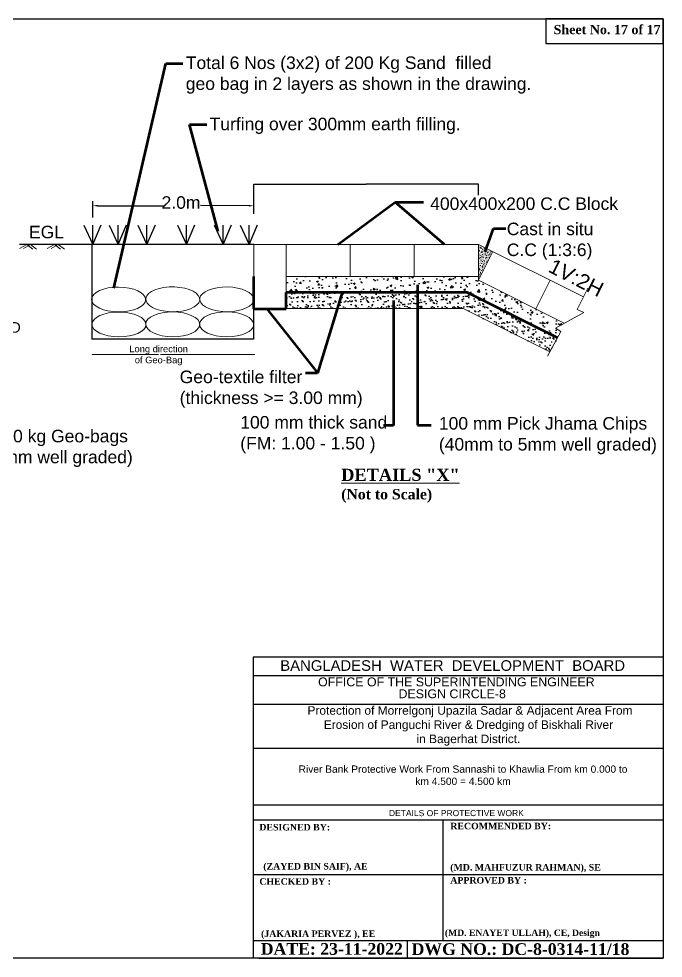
# Model space of a CAD drawing. Header units: inches. Extents: x 89000 to 337533, y -10828 to 0.
# Drawn here: x 332230 to 337533, y -10828 to -3092 of the extents above; entities that cross this region are included whole.
import ezdxf
from ezdxf.enums import TextEntityAlignment as Align

# ---------------------------------------------------------------- set-up
doc = ezdxf.new("R2010")
doc.units = ezdxf.units.IN
doc.header["$LTSCALE"] = 7
doc.header["$MEASUREMENT"] = 0
doc.layers.add('Layer1', color=7, linetype='Continuous', lineweight=13)
doc.layers.add('LINE', color=7, linetype='Continuous')
doc.styles.add('Kazi_T_H', font='timesbd.ttf')
doc.styles.get("Standard").update_dxf_attribs({"font": 'arial.ttf'})
doc.dimstyles.get("Standard").update_dxf_attribs({"dimtxt": 0.18, "dimasz": 0.18, "dimexe": 0.18, "dimexo": 0.0625, "dimgap": 0.09, "dimtad": 0, "dimtih": 1, "dimtoh": 1, "dimdec": 4, "dimzin": 0, "dimdsep": 46, "dimtxsty": 'Standard', "dimcen": 0.09, "dimadec": 0, "dimazin": 0, "dimtfac": 1, "dimtdec": 4, "dimtofl": 0, "dimtmove": 0, "dimatfit": 3, "dimfxl": 1, "dimtolj": 1, "dimtzin": 0, "dimarcsym": 0})

# ---------------------------------------------------------------- blocks, each defined once
blk = doc.blocks.new('*D452')
at = {"layer": 'Defpoints', "color": 0, "ltscale": 0.5, "transparency": 16777216}
for p in [(336013.0231706604, -4452.536530319136), (336013.0231706604, -4544.493527887156), (334165.0231706602, -4653.207316222601)]:
    blk.add_point(p, dxfattribs=at)
at = {"layer": 'LINE', "color": 0, "lineweight": -2, "ltscale": 0.5, "transparency": 16777216}
for p, q in [((334165.0231706602, -4653.144816222601), (334165.0231706602, -4452.356530319135)), ((334165.2031706602, -4452.536530319136), (335088.3515978431, -4452.536530319136)), ((336012.8431706604, -4452.536530319136), (335089.6947434775, -4452.536530319136)), ((336013.0231706604, -4544.431027887156), (336013.0231706604, -4452.356530319135))]:
    blk.add_line(p, q, dxfattribs=at)
at = {"layer": 'LINE', "color": 0, "ltscale": 0.5, "transparency": 16777216}
for points in [[(334165.2031706602, -4452.506530319136), (334165.2031706602, -4452.566530319135), (334165.0231706602, -4452.536530319136)], [(336012.8431706604, -4452.506530319136), (336012.8431706604, -4452.566530319135), (336013.0231706604, -4452.536530319136)]]:
    blk.add_solid(points, dxfattribs=at)
at = {"layer": 'LINE', "color": 0, "lineweight": 13, "ltscale": 0.5, "transparency": 16777216, "insert": (335089.0231706603, -4452.536530319136), "char_height": 0.18, "attachment_point": 5}
blk.add_mtext('\\A1;{\\H1.775x;1.40m}', dxfattribs=at)

msp = doc.modelspace()

# ---------------------------------------------------------------- hatches: boundary and pattern name
at = {"linetype": 'ByBlock', "lineweight": 5, "ltscale": 0.5}
h = msp.add_hatch(dxfattribs=at)
h.set_pattern_fill('AR-CONC', color=256, scale=0.132, style=0)
h.set_pattern_definition([(49.99999999999999, (335578.6798567791, 714.6564694906119), (24.04837630747253, -2.103959291135208), [2.514600000000001, -27.6606]), (355, (335578.6798567791, 714.6564694906119), (-4.652053028788043, 25.21947686044776), [2.011680000000001, -22.12848000000001]), (100.4509999999999, (335580.6838807791, 714.4811404906213), (19.39641021990662, 23.11540279227853), [2.13708, -23.50788]), (46.18420000000002, (335578.6798567791, 721.3620694905985), (35.78243339776116, -5.549587287119985), [3.771899999999998, -41.49089999999998]), (96.63559999999993, (335581.6617235792, 720.899607490981), (31.33735894954331, 32.6601733774865), [3.205619999999969, -35.26181999999974]), (351.1840000000001, (335578.6798567791, 721.3620694905985), (31.33740796743928, 32.66011555759889), [3.01752, -33.19272]), (21, (335582.032656779, 719.6856694908347), (20.0131641382706, -13.49904844421265), [2.514600000000001, -27.6606]), (326.0000000000001, (335582.032656779, 719.6856694908347), (8.157867741889415, 24.31281152814615), [2.01168, -22.12848]), (71.4514, (335583.700410779, 718.5607522905339), (28.17097678165643, 10.81381721851958), [2.137080000000001, -23.50788000000001]), (37.49999999999999, (335578.6798567791, 714.6564694906119), (0.4076956290781198, 11.16126513125621), [0, -21.86025600000001, 0, -22.46376000000001, 0, -22.21230000000001]), (7.500000000000004, (335578.6798567791, 714.6564694906119), (8.820195451360359, 13.22383587599178), [0, -12.807696, 0, -21.357336, 0, -8.465819999999999]), (327.5, (335571.2031127791, 714.6564694906119), (17.89795856202703, -0.7561942070328964), [0, -8.382000000000001, 0, -26.15184000000001, 0, -34.70148000000001]), (317.5, (335567.8503127791, 714.6564694906119), (19.55305194295438, 3.356296816399958), [0, -10.8966, 0, -17.367504, 0, -24.64308])])
h.paths.add_polyline_path([(336131.0875598722, -5009.105296731461), (336013.0231706604, -4950.0731021252), (336013.0231706604, -5214.073102124734), (336013.0231706604, -5245.234075154876)])
at = {"linetype": 'Continuous', "lineweight": -3, "ltscale": 0.5}
h = msp.add_hatch(dxfattribs=at)
h.set_pattern_fill('AR-CONC', color=0, scale=0.83, style=0)
h.set_pattern_definition([(49.99999999999999, (312658.3290196316, -6007.103739573853), (151.2132752666833, -13.22944099728956), [15.8115, -173.9265]), (355, (312658.3290196316, -6007.103739573853), (-29.2515455598036, 158.5770135922094), [12.6492, -139.1412]), (100.4509999999999, (312670.9300796316, -6008.20618707384), (121.9622763827462, 145.3468508908423), [13.4377, -147.8147]), (46.18420000000002, (312658.3290196316, -5964.93973957398), (224.9956039404678, -34.89513218416354), [23.71724999999998, -260.8897499999997]), (96.63559999999998, (312677.0786366316, -5967.847644573776), (197.0455146069768, 205.3632113887409), [20.15654999999999, -221.7220499999999]), (351.1840000000001, (312658.3290196316, -5964.93973957398), (197.0458228255652, 205.3628478242961), [18.9738, -208.7118]), (21, (312679.4110196315, -5975.480739573948), (125.8403502633681, -84.88038036891288), [15.8115, -173.9265]), (326.0000000000001, (312679.4110196315, -5975.480739573948), (51.29568352854707, 152.876011881525), [12.6492, -139.1412]), (71.4514, (312689.8976546316, -5982.554082573624), (177.1356873392033, 67.99597190432767), [13.4377, -147.8147]), (37.50000000000001, (312658.3290196316, -6007.103739573853), (2.563540697991208, 70.18068226471708), [0, -137.45464, 0, -141.2494, 0, -139.66825]), (7.499999999999999, (312658.3290196316, -6007.103739573853), (55.46031988355377, 83.14987709903919), [0, -80.53323999999999, 0, -134.29234, 0, -53.23205000000001]), (327.5, (312611.3161596317, -6007.103739573853), (112.5401939885033, -4.75485751391897), [0, -52.70500000000001, 0, -164.4396, 0, -218.1987]), (317.5, (312590.2341596317, -6007.103739573853), (122.947220550395, 21.1039875576664), [0, -68.51650000000001, 0, -109.20476, 0, -154.9527])])
h.paths.add_polyline_path([(336013.0231706604, -5245.234075154876), (336013.0231706604, -5214.073102124734), (334429.0231706605, -5214.073102125432), (334429.0231706606, -5346.073102124734), (335919.5402515704, -5346.073102124734), (336663.3999238283, -5718.002938253572), (336691.2352911551, -5667.695142726647), (336646.182522938, -5638.569824427133), (336719.6500304309, -5598.547505039955)])
h = msp.add_hatch(dxfattribs=at)
h.set_pattern_fill('AR-SAND', color=0, scale=1.32, style=0)
h.set_pattern_definition([(37.50000000000001, (312658.3290196316, -6007.103739573853), (-2.11204131069894, 64.60254732747319), [0, -50.96256, 0, -56.99760000000001, 0, -54.48299999999999]), (7.499999999999999, (312658.3290196316, -6007.103739573853), (59.33707337421635, 94.62091327502277), [0, -27.49296, 0, -45.93336, 0, -17.6022]), (327.5, (312617.0895796317, -6007.103739573853), (104.4109928718725, 0.1897083775680312), [0, -16.764, 0, -60.3504, 0, -78.7908]), (317.5, (312617.0895796317, -6007.103739573853), (100.7894517263432, 29.42667066995254), [0, -8.382, 0, -39.56304, 0, -45.2628])])
h.paths.add_polyline_path([(335919.5402515704, -5346.073102124734), (334431.12260757, -5346.073102124734), (334431.12260757, -5478.073102124734), (335888.3792785403, -5478.073102124734), (336599.438438384, -5833.602682046127), (336663.3999238283, -5718.002938253572)])

# ---------------------------------------------------------------- linework, layer by layer
at = {"color": 0, "lineweight": -3, "ltscale": 0.5}
for p, q in [((332840.1946166597, -4728.546422681073), (332840.1946166597, -4594.907316222554)), ((332880.9446166597, -4631.307316222694), (333419.7083889736, -4631.307316222694)), ((334124.2731706604, -4631.307316222694), (333725.8837379274, -4628.842371269828)), ((334165.0231706602, -4697.12494431925), (334165.0231706602, -4594.907316222554)), ((332831.2701402159, -4950.073102125665), (332831.2701402159, -5729.052140209358)), ((334161.7673030818, -5480.051620900631), (334161.7673030818, -5729.052140209125)), ((334161.7673030818, -5729.052140209125), (332831.2701402159, -5729.052140209125))]:
    msp.add_line(p, q, dxfattribs=at)
at = {"color": 0, "linetype": 'Continuous', "lineweight": -3, "ltscale": 0.5}
for p, q in [((332765.5034385161, -4790.114264055155), (332840.1946166611, -4950.073102128459)), ((332840.1946166611, -4950.073102128459), (332908.9666021409, -4788.818988636369)), ((332840.194616662, -4950.073102125432), (332840.194616662, -4790.56302089314)), ((332973.8535285122, -4790.114264049567), (333048.5447066571, -4950.073102122871)), ((333048.5447066571, -4950.073102122871), (333117.316692137, -4788.818988631014)), ((333048.5447066581, -4950.073102120077), (333048.5447066581, -4790.563020887785)), ((333210.1457980083, -4790.114264050964), (333284.8369761532, -4950.073102124501)), ((333284.8369761532, -4950.073102124501), (333353.6089616329, -4788.818988631014)), ((333284.8369761538, -4950.073102121474), (333284.8369761538, -4790.563020889182)), ((333534.7029766202, -4790.114264050964), (333609.3941547648, -4950.073102124501)), ((333609.3941547648, -4950.073102124501), (333678.1661402447, -4788.818988631014)), ((333609.3941547653, -4950.073102121474), (333609.3941547653, -4790.563020889182)), ((333836.6055744687, -4790.114264050964), (333911.2967526135, -4950.073102124501)), ((333911.2967526135, -4950.073102124501), (333980.0687380934, -4788.818988631014)), ((333911.2967526141, -4950.073102121474), (333911.2967526141, -4790.563020889182)), ((334051.2416812361, -4790.114264050964), (334125.932859381, -4950.073102124501)), ((334125.932859381, -4950.073102124501), (334194.7048448609, -4788.818988631014)), ((334125.9328593815, -4950.073102121474), (334125.9328593815, -4790.563020889182)), ((334165.0231706602, -4950.073102125432), (332235.8305872303, -4950.073102125432))]:
    msp.add_line(p, q, dxfattribs=at)
at = {"linetype": 'ByBlock', "lineweight": 13, "ltscale": 0.5}
for p, q in [((336013.0231706604, -4950.0731021252), (334165.0231706602, -4950.073102125432)), ((336877.7817398281, -5382.452386708697), (336013.0231706604, -4950.0731021252)), ((336013.0231706604, -5214.073102124734), (334429.0231706606, -5214.073102125432)), ((336719.6500304308, -5598.547505039955), (336013.0231706604, -5245.234075154876)), ((335888.3792785403, -5478.073102124734), (334431.12260757, -5478.073102124734)), ((336599.4384383836, -5833.602682046127), (335888.3792785403, -5478.073102124734))]:
    msp.add_line(p, q, dxfattribs=at)
at = {"linetype": 'ByBlock', "lineweight": 18, "ltscale": 0.5}
for p, q in [((334165.0231706602, -4950.073102125432), (334165.0231706602, -5478.073102124967)), ((334429.0231706602, -4950.073102125432), (334429.0231706608, -5478.073102124967)), ((334957.0231706604, -4950.073102125432), (334957.0231706604, -5214.073102125432)), ((335485.0231706604, -4950.073102124734), (335485.0231706604, -5214.073102124268)), ((336013.0231706604, -4950.0731021252), (336013.0231706604, -5214.073102124734)), ((336013.0231706604, -5245.234075154876), (336131.0875598724, -5009.105296730762)), ((336013.0231706604, -5214.073102124734), (336013.0231706604, -5245.234075154876)), ((336485.2807275081, -5481.36285357899), (336603.3451167201, -5245.234075155342))]:
    msp.add_line(p, q, dxfattribs=at)
at = {"linetype": 'ByBlock', "lineweight": 60, "ltscale": 0.5}
for p, q in [((334161.7673030818, -5214.618337828666), (334161.7673030818, -5480.051620900631)), ((335919.5402515704, -5346.073102124734), (334431.12260757, -5346.073102124734)), ((334431.12260757, -5480.051620900631), (334431.12260757, -5346.073102124967)), ((336663.3999238288, -5718.002938253805), (335919.5402515704, -5346.073102124734)), ((334161.7673030818, -5480.051620900631), (334431.12260757, -5480.051620900631))]:
    msp.add_line(p, q, dxfattribs=at)
at = {"linetype": 'ByBlock', "lineweight": 30, "ltscale": 0.5}
for p in [(337533.3576663142, -8617.357692505699), (334204.9451998122, -10827.84421492484)]:
    msp.add_line(p, (337533.3576663142, -10827.84421492484), dxfattribs=at)
at = {"color": 7, "lineweight": 30, "ltscale": 0.18}
msp.add_lwpolyline([(337533.3576663142, -3091.66964660096), (336567.8753391934, -3091.66964660096), (336567.8753391934, -3294.206165143056), (337533.3576663142, -3294.206165143056)], close=True, dxfattribs=at)
at = {"linetype": 'ByBlock', "lineweight": 18, "ltscale": 0.5}
for points in [[(332235.3908822761, -4982.120007785968), (332294.8075782118, -4950.073102125432), (332344.9393360984, -4988.610177358612)], [(332267.1657477639, -4982.120007785968), (332326.5824436997, -4950.073102125432), (332376.7142015863, -4988.610177358612)], [(332463.5517542503, -4982.120007785968), (332522.9684501861, -4950.073102125432), (332573.1002080727, -4988.610177358612)], [(332495.3266197381, -4982.120007785968), (332554.743315674, -4950.073102125432), (332604.8750735606, -4988.610177358612)], [(336579.9081356219, -5868.900455069961), (336691.2352911551, -5667.695142726647), (336646.182522938, -5638.569824427133), (336879.4476435526, -5511.495809291722), (336826.4319712423, -5485.020859043114), (336913.9087899394, -5310.290496948175)]]:
    msp.add_lwpolyline(points, dxfattribs=at)
at = {"color": 0, "lineweight": -3, "ltscale": 0.5}
for points in [[(332880.9446166597, -4624.515649555949), (332880.9446166597, -4638.098982889205), (332840.1946166597, -4631.307316222694)], [(334124.2731706604, -4624.515649555949), (334124.2731706604, -4638.098982889205), (334165.0231706602, -4631.307316222694)]]:
    msp.add_solid(points, dxfattribs=at)
at = {"layer": 'Layer1', "color": 7, "lineweight": 30}
msp.add_lwpolyline([(335169.1435096813, -10827.84421492484), (326423.4496410986, -10827.84421492484), (326423.4496410986, -3091.66964660096), (337533.3576663142, -3091.66964660096), (337533.3576663142, -9180.163161913631), (337533.3576663142, -10575.6212102233), (337533.3576663142, -10827.84421492484)], close=True, dxfattribs=at)
at = {"layer": 'LINE', "color": 7, "lineweight": 13, "ltscale": 0.5}
for p, q in [((332832.9539147113, -5857.246133599197), (332832.9539147113, -5858.531133599114)), ((332833.9726647111, -5857.621133599197), (333380.8938050659, -5857.621133599197)), ((334170.8707576692, -5857.546133599244), (333397.2609788224, -5857.621133599197)), ((334170.8707576692, -5857.246133599197), (334170.8707576692, -5858.27413359913))]:
    msp.add_line(p, q, dxfattribs=at)
at = {"layer": 'LINE', "color": 0, "linetype": 'ByBlock', "lineweight": 30, "ltscale": 0.5}
for p, q in [((337533.3576663142, -8349.516964621376), (334158.1298210295, -8349.516964621376)), ((334158.1298210295, -8349.516964621376), (334158.1298210294, -10827.84421492484)), ((337533.3576663142, -8501.654579213122), (334158.1298210295, -8501.654579213122)), ((337533.3576663142, -8737.821847939864), (334158.1298210295, -8737.821847939864)), ((337533.3576663142, -9099.799670621287), (334158.1298210294, -9099.799670621287)), ((337533.357666314, -9568.62172761187), (334158.1298210294, -9568.62172761187)), ((337533.3576663142, -9691.108312697848), (334158.1298210294, -9691.108312697848)), ((335723.6581728711, -10682.30235927156), (335723.6581728711, -9691.108312697848)), ((334158.1298210294, -10137.75479430892), (337533.3576663142, -10137.75479430892)), ((334158.1298210294, -10682.30235927156), (337533.3576663142, -10682.30235927156)), ((335430.0525944759, -10827.84421492484), (335430.0525944759, -10682.30235927156))]:
    msp.add_line(p, q, dxfattribs=at)
at = {"layer": 'LINE', "color": 7, "lineweight": 9, "ltscale": 0.5}
for centre in [(333050.8529189675, -5403.129835695727), (333053.6225048738, -5608.761987619568), (333497.0299161476, -5607.745765075553), (333940.6735873636, -5608.140298533719)]:
    msp.add_ellipse(centre, major_axis=(-222.4493908931766, 1.45619702697745), ratio=0.4596705317050754, dxfattribs=at)
for centre, start_param, end_param in [((333497.0299161476, -5401.646866464755), -0.06111639922345979, 6.22206890795275), ((333940.6735873636, -5402.04139992292), 0.08692243588195685, 6.220874297421949)]:
    msp.add_ellipse(centre, major_axis=(-222.4493908931766, 1.45619702697745), ratio=0.4596705317050754, start_param=start_param, end_param=end_param, dxfattribs=at)
at = {"layer": 'LINE', "color": 7, "lineweight": -3, "ltscale": 0.5}
for points in [[(332833.9726647111, -5857.451341932639), (332833.9726647111, -5857.790925265756), (332832.9539147113, -5857.621133599197)], [(334170.0557576693, -5857.410300265998), (334170.0557576693, -5857.68196693249), (334170.8707576692, -5857.546133599244)]]:
    msp.add_solid(points, dxfattribs=at)

# ---------------------------------------------------------------- texts
at = {"color": 7, "lineweight": 30, "ltscale": 0.18, "insert": (336631.5758929799, -3142.086649031378), "char_height": 76.32055494102661, "width": 2741.409530997333, "attachment_point": 1}
msp.add_mtext('{\\fTimes New Roman|b1|i0|c0|p18;Sheet No. 17 of 17}', dxfattribs=at)
at = {"insert": (335885.8490241198, -9321.170489222044), "char_height": 60, "width": 2700, "attachment_point": 5}
msp.add_mtext('River Bank Protective Work From Sannashi to Khawlia From km 0.000 to km 4.500 = 4.500 km', dxfattribs=at)
at = {"layer": 'LINE', "color": 7, "lineweight": 13, "ltscale": 0.5}
msp.add_text('1V:2H ', height=122.5125, rotation=332.99359932937, dxfattribs=at).set_placement((336577.9444751799, -5170.581949431216))
at = {"layer": 'LINE', "color": 0, "linetype": 'ByBlock', "lineweight": 30, "ltscale": 0.5}
for s, height, p in [('BANGLADESH  WATER  DEVELOPMENT  BOARD', 87.47145055830762, (335800.4570614129, -8461.339067821857)), ('OFFICE OF THE SUPERINTENDING ENGINEER', 72.95683055012354, (335831.2087497505, -8588.919987675501)), ('DESIGN CIRCLE-8', 72.95683055012354, (335796.7269781226, -8686.698939545313)), ('DETAILS OF PROTECTIVE WORK', 50, (335831.1592459491, -9657.719303509453))]:
    msp.add_text(s, height=height, dxfattribs=at).set_placement(p, align=Align.CENTER)
at = {"layer": 'LINE', "color": 0, "linetype": 'ByBlock', "lineweight": 30, "ltscale": 0.5, "style": 'Kazi_T_H'}
for s, height, p in [('DESIGNED BY:', 53.59757779336513, (334209.3674047458, -9775.720989904366)), ('RECOMMENDED BY:', 53.59757779336513, (335781.1677656375, -9766.144921608502)), ('(ZAYED BIN SAIF), AE', 53.59757779336513, (334242.1196808923, -10097.34749138867)), ('(MD. MAHFUZUR RAHMAN), SE', 53.59757779336513, (335780.6873438767, -10105.85059770732)), ('CHECKED BY :', 53.59757779336513, (334209.3674047458, -10222.36747151567)), ('APPROVED BY :', 53.59757779336513, (335781.1677656375, -10212.7914032198)), ('(JAKARIA PERVEZ ), EE', 53.59757779336513, (334223.5180201902, -10653.08165734517)), ('DATE: 23-11-2022', 96.47564002805721, (334220.9053082046, -10799.41674958263)), ('DWG NO.: DC-8-0314-11/18', 96.47564002805721, (335462.5072830294, -10801.07926337537))]:
    msp.add_text(s, height=height, dxfattribs=at).set_placement(p)
at = {"layer": 'LINE', "lineweight": 50, "ltscale": 0.5, "style": 'Kazi_T_H'}
msp.add_text('(MD. ENAYET ULLAH), CE, Design ', height=52.50453413998945, dxfattribs=at).set_placement((335736.6860914567, -10644.43790767551))
at = {"layer": 'LINE', "color": 7, "lineweight": 13, "ltscale": 0.5, "attachment_point": 1}
for s, insert, char_height, width in [('Total 6 Nos (3x2) of 200 Kg Sand  filled \\Pgeo bag in 2 layers as shown in the drawing.', (333604.0189170496, -3402.111686879769), 103.1933432683296, 3965.808447653468), ('Turfing over 300mm earth filling.', (333800.0561380183, -3906.15553028998), 103.1933432683296, 3965.808447653468), ('\\A1;2.0m', (333404.6356958245, -4552.824915251927), 103.1933432683296, 3965.808447653468), ('400x400x200 C.C Block', (335615.4447427922, -4562.65186543623), 103.1933432683296, 3965.808447653468), ('EGL', (332313.2731161894, -4796.335277192527), 103.1933432683296, 3965.808447653468), ('Cast in situ\\PC.C (1:3:6)', (336245.8127243001, -4770.395472861361), 103.1933432683296, 3965.808447653468), (' Geo-textile filter\\P (thickness >= 3.00 mm)', (333513.7744554098, -5988.858995644376), 103.1933432683296, 3965.808447653468), ('100 mm thick sand \\P(FM: 1.00 - 1.50 )', (334052.3343444335, -6362.805992549052), 103.1933432683296, 3965.808447653468), ('100 mm Pick Jhama Chips \\P(40mm to 5mm well graded)', (335687.0230213607, -6371.662343377247), 103.1933432683296, 3965.808447653468), ('2-Layers (3 Nos. in each layer) 200 kg Geo-bags\\Pfilled with pick jhama (40mm to 5mm well graded)\\Pto be Placed.', (330011.54877747, -6476.371733249864), 103.1933432683296, 3965.808447653468), ('{\\fTimes New Roman|b1|i0|c0|p18;\\H1.432x;\\LDETAILS "X"\\P\\H0.8606x;\\l(Not to Scale)}', (334883.2946714057, -6797.326122588944), 69.62532631807711, 1094.491599430528)]:
    msp.add_mtext(s, dxfattribs=dict(at, insert=insert, char_height=char_height, width=width))
at = {"layer": 'LINE', "color": 0, "linetype": 'ByBlock', "lineweight": -3, "ltscale": 0.5, "insert": (331363.8000054951, -5589.341471548425), "char_height": 88.11123925218915, "attachment_point": 1}
msp.add_mtext('EL 0.00 m PWD', dxfattribs=at)
at = {"layer": 'LINE', "color": 7, "lineweight": 13, "ltscale": 0.5, "insert": (333380.5935847489, -5864.035909809638), "char_height": 37.5232411839316, "attachment_point": 5}
msp.add_mtext('\\A1;{\\H1.464x;Long direction\\Pof Geo-Bag}', dxfattribs=at)
at = {"layer": 'LINE', "color": 0, "linetype": 'ByBlock', "lineweight": -3, "ltscale": 0.5, "insert": (335930.2090303878, -8752.383410169045), "char_height": 70.17352650000002, "width": 3066.594223988684, "attachment_point": 2}
msp.add_mtext('{\\fTimes New Roman|b1|i0|c0|p18; }Protection of Morrelgonj Upazila Sadar & Adjacent Area From \\PErosion of Panguchi River & Dredging of Biskhali River\\Pin Bagerhat District.', dxfattribs=at)

# ---------------------------------------------------------------- dimensions: what is measured, and where the dimension line sits
at = {"layer": 'LINE', "color": 7, "lineweight": 13, "ltscale": 0.5}
dim = msp.add_linear_dim(base=(336013.0231706604, -4452.536530319136), p1=(334165.0231706602, -4653.207316222601), p2=(336013.0231706604, -4544.493527887156), text='{\\H1.775x;1.40m}', dimstyle='Standard', override={"dimfxl": 0.12}, dxfattribs=at)
dim.commit()
dim.dimension.update_dxf_attribs({"geometry": '*D452', "text_midpoint": (335089.0231706603, -4452.536530319136)})

# ---------------------------------------------------------------- leaders
for points in [[(333010.8641281221, -5309.858663202496), (333439.6169980202, -3459.220404967899), (333580.0079065216, -3459.220404967899)], [(333871.2836841724, -4844.555595662445), (333635.6542189888, -3963.264248378109), (333776.0451274902, -3963.264248378109)], [(334856.3589317888, -4950.073102125432), (335326.0026475914, -4602.153661176097), (335559.6860405047, -4602.153661176097)], [(335733.6349538377, -4950.0731021252), (335326.0026475914, -4602.153661176097)], [(335511.9403105126, -5282.833340315381), (335511.9403105126, -6439.524168961216), (335623.8696864849, -6439.524168961216)], [(334891.2840014235, -5346.073102124734), (334687.7967284322, -6009.478543541394), (334589.9296233676, -6009.478543541394)], [(335314.4909758688, -5410.716894209152), (335314.4909758688, -6439.664651070256), (335230.9661620426, -6439.664651070256)], [(334271.6690179338, -5480.051620900631), (334687.6178997181, -6007.439053915208)]]:
    msp.add_leader(points, dimstyle='Standard', override={"dimtxt": 0.9, "dimasz": 0.7, "dimclrd": 7, "dimclre": 7, "dimclrt": 7, "dimlwd": 65535, "dimlwe": 65535}, dxfattribs=at)
at = {"layer": 'LINE', "color": 0, "linetype": 'ByBlock', "lineweight": -3, "ltscale": 0.5}
msp.add_leader([(336066.9870631942, -5011.322179577313), (336136.5769183839, -4817.408975742292), (336237.4206114236, -4817.408975742292)], dimstyle='Standard', override={"dimtxt": 0.9, "dimasz": 0.7, "dimclrd": 7, "dimclre": 7, "dimclrt": 7, "dimlwd": 65535, "dimlwe": 65535}, dxfattribs=at)

doc.saveas('drawing.dxf')
